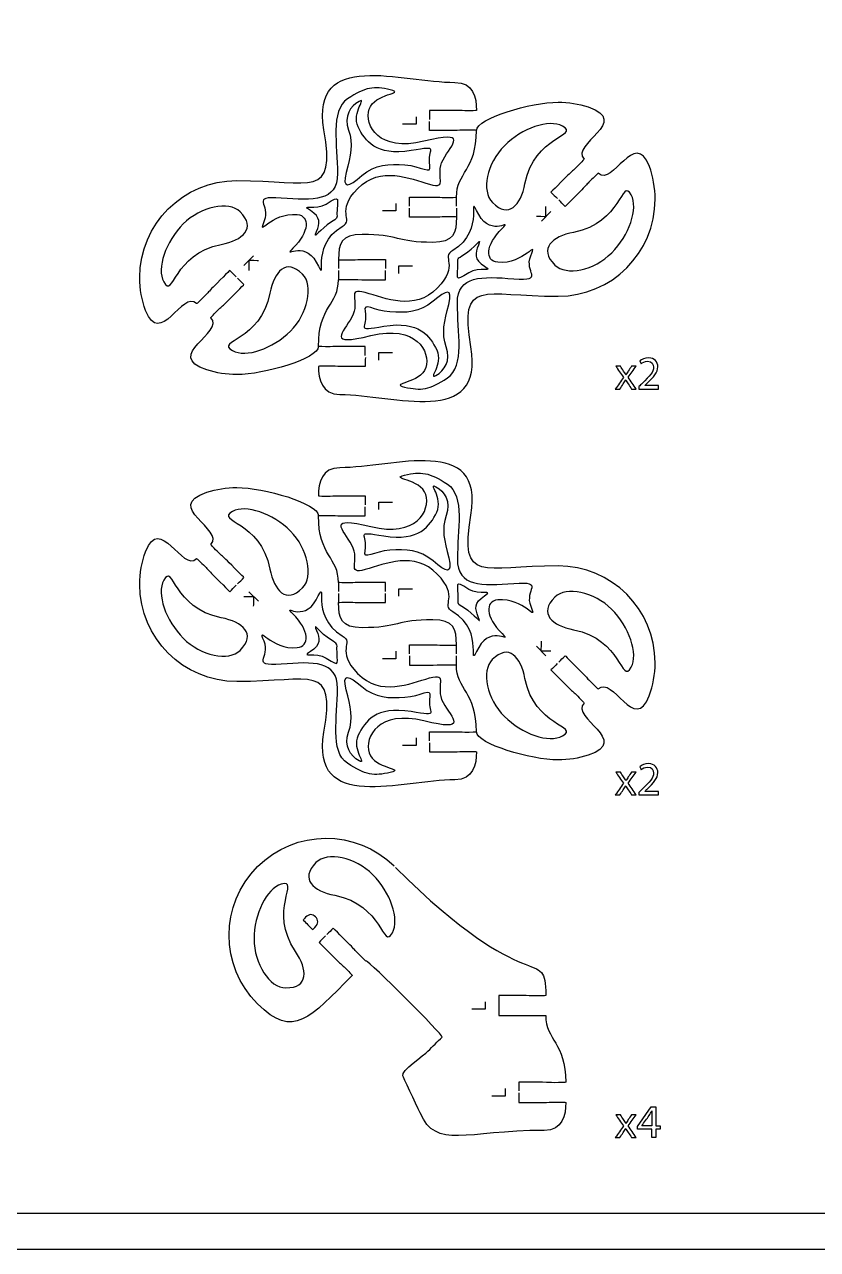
# Model space of a CAD drawing. Extents: x 0 to 620, y 0 to 360.
# Drawn here: x 383 to 501.5, y 0 to 183.1 of the extents above; entities that cross this region are included whole.
import ezdxf

# ---------------------------------------------------------------- set-up
doc = ezdxf.new("R2010")
doc.units = 0
doc.header["$MEASUREMENT"] = 0
doc.layers.add('DEFAULT', color=7, linetype='CONTINUOUS')

msp = doc.modelspace()

# ---------------------------------------------------------------- linework, layer by layer
at = {"layer": 'DEFAULT', "color": 36}
for points in [[(620, 0), (0, 0), (0, 360), (620, 360)], [(615.33, 5.38), (213.62, 5.38), (213.62, 355), (615.33, 355)], [(476.75, 16.73), (476.75, 17.98), (474.62, 17.98), (474.62, 18.39), (476.66, 21.31), (477.33, 21.31), (477.33, 18.46), (477.98, 18.46), (477.98, 17.98), (477.33, 17.98), (477.33, 16.73)]]:
    msp.add_lwpolyline(points, close=True, dxfattribs=at)
at = {"layer": 'DEFAULT', "color": 250}
for points in [[(441.52, 169.28), (441.52, 168.16), (439.5, 168.16)], [(438.52, 156.32), (438.52, 155.19), (436.5, 155.19)], [(461.68, 155.12), (460.26, 153.69)], [(415.81, 147.05), (417.24, 148.48)], [(438.97, 145.86), (438.97, 146.99), (440.99, 146.99)], [(435.98, 132.9), (435.98, 134.02), (438, 134.02)], [(435.97, 110.58), (435.97, 111.7), (437.99, 111.7)], [(416.56, 98.29), (417.99, 96.87)], [(438.97, 97.61), (438.97, 98.74), (440.99, 98.74)], [(460.93, 88.72), (459.5, 90.15)], [(438.52, 89.41), (438.52, 88.28), (436.5, 88.28)], [(441.52, 76.44), (441.52, 75.32), (439.5, 75.32)], [(451.86, 37.01), (451.86, 35.89), (449.84, 35.89)], [(454.86, 24.05), (454.86, 22.92), (452.84, 22.92)]]:
    msp.add_lwpolyline(points, dxfattribs=at)
at = {"layer": 'DEFAULT', "color": 1}
for points in [[(429.94, 147.93), (429.94, 146.57)], [(429.94, 146.27), (429.94, 144.92)], [(429.94, 99.68), (429.94, 98.32)], [(429.94, 98.02), (429.94, 96.67)]]:
    msp.add_lwpolyline(points, dxfattribs=at)
for points, knots in [([(414.64, 145.35), (414.32, 145.67), (414.01, 145.99), (413.69, 146.3), (413.69, 146.3), (411.83, 144.44), (411.21, 143.82), (410.53, 143.14), (410.43, 142.97), (410.01, 142.55), (409.33, 141.87), (408.77, 141.31), (408.74, 141.35), (406.61, 143.47), (403.27, 134.59), (401.11, 140.33), (400.55, 141.86), (400.25, 143.51), (400.25, 145.24), (400.25, 153.25), (406.74, 159.74), (414.75, 159.74), (426.07, 159.74), (429.52, 156.86), (427.76, 167.31), (425.72, 179.45), (439.4, 174.4), (447.34, 174.4), (450.08, 174.41), (450.55, 172.12), (450.55, 170.22), (450.55, 170.17), (449.77, 170.17), (448.8, 170.17), (448.22, 170.17), (448.02, 170.22), (447.06, 170.22), (446.17, 170.22), (443.55, 170.22), (443.55, 170.22), (443.55, 169.77), (443.55, 169.32), (443.55, 168.87)], [0, 0, 0, 0, 3.824036, 3.824036, 3.824036, 4.824036, 4.824036, 4.824036, 5.824036, 5.824036, 5.824036, 6.824036, 6.824036, 6.824036, 7.824036, 7.824036, 7.824036, 8.824036, 8.824036, 8.824036, 9.824036, 9.824036, 9.824036, 10.824036, 10.824036, 10.824036, 11.824036, 11.824036, 11.824036, 12.824036, 12.824036, 12.824036, 13.824036, 13.824036, 13.824036, 14.824036, 14.824036, 14.824036, 15.824036, 15.824036, 15.824036, 19.648036, 19.648036, 19.648036, 19.648036]), ([(447.56, 155.9), (447.56, 156.35), (447.56, 156.8), (447.56, 157.26), (447.56, 160.94), (450.55, 161.26), (450.56, 167.22), (450.56, 169.08), (458.75, 171.44), (462.74, 171.44), (464.31, 171.44), (465.82, 171.19), (467.23, 170.73), (473.81, 168.58), (464.46, 165.12), (466.64, 162.95), (466.67, 162.91), (466.12, 162.36), (465.43, 161.67), (465.02, 161.26), (464.84, 161.16), (464.16, 160.47), (463.54, 159.86), (461.68, 158), (461.68, 158), (462, 157.68), (462.32, 157.36), (462.64, 157.04)], [0, 0, 0, 0, 3.832003, 3.832003, 3.832003, 4.832003, 4.832003, 4.832003, 5.832003, 5.832003, 5.832003, 6.832003, 6.832003, 6.832003, 7.832003, 7.832003, 7.832003, 8.832003, 8.832003, 8.832003, 9.832003, 9.832003, 9.832003, 10.832003, 10.832003, 10.832003, 14.66594, 14.66594, 14.66594, 14.66594]), ([(450.56, 167.22), (450.55, 167.27), (449.77, 167.27), (448.8, 167.27), (448.21, 167.27), (448.02, 167.22), (447.06, 167.22), (446.18, 167.22), (443.55, 167.22), (443.55, 167.22), (443.55, 167.67), (443.55, 168.12), (443.55, 168.57)], [0, 0, 0, 0, 1, 1, 1, 2, 2, 2, 3, 3, 3, 6.837002, 6.837002, 6.837002, 6.837002]), ([(457.8, 159.26), (457.18, 156.06), (455.39, 153.98), (452.93, 156.45), (451.23, 158.14), (452.13, 162.34), (454.73, 164.94), (457.34, 167.55), (461.41, 168.98), (463.4, 167.86), (466.06, 166.38), (459.19, 166.5), (457.8, 159.26)], [1, 1, 1, 1, 2, 2, 2, 3, 3, 3, 4, 4, 4, 5, 5, 5, 5]), ([(433.95, 133.31), (433.94, 132.86), (433.94, 132.41), (433.94, 131.96), (433.94, 131.96), (431.32, 131.96), (430.44, 131.96), (429.47, 131.96), (429.28, 132.01), (428.69, 132.01), (427.73, 132.01), (426.94, 132.01), (426.94, 131.96), (426.94, 130.06), (427.42, 127.77), (430.16, 127.77), (438.1, 127.77), (451.77, 122.73), (449.73, 134.87), (447.97, 145.31), (451.43, 142.44), (462.75, 142.44), (470.76, 142.44), (477.25, 148.93), (477.25, 156.94), (477.25, 158.67), (476.94, 160.32), (476.39, 161.85), (474.23, 167.58), (470.88, 158.71), (468.76, 160.83), (468.72, 160.86), (468.17, 160.31), (467.49, 159.62), (467.07, 159.21), (466.97, 159.04), (466.28, 158.35), (465.66, 157.73), (463.81, 155.87), (463.81, 155.87), (463.49, 156.19), (463.17, 156.51), (462.85, 156.83)], [0, 0, 0, 0, 3.829011, 3.829011, 3.829011, 4.829011, 4.829011, 4.829011, 5.829011, 5.829011, 5.829011, 6.829011, 6.829011, 6.829011, 7.829011, 7.829011, 7.829011, 8.829011, 8.829011, 8.829011, 9.829011, 9.829011, 9.829011, 10.829011, 10.829011, 10.829011, 11.829011, 11.829011, 11.829011, 12.829011, 12.829011, 12.829011, 13.829011, 13.829011, 13.829011, 14.829011, 14.829011, 14.829011, 15.829011, 15.829011, 15.829011, 19.653754, 19.653754, 19.653754, 19.653754]), ([(470.76, 148.93), (468.15, 146.32), (463.95, 145.43), (462.25, 147.11), (459.79, 149.58), (461.87, 151.37), (465.07, 151.99), (472.31, 153.38), (472.18, 160.26), (473.67, 157.59), (474.79, 155.6), (473.36, 151.53), (470.76, 148.93)], [1, 1, 1, 1, 2, 2, 2, 3, 3, 3, 4, 4, 4, 5, 5, 5, 5]), ([(412.42, 150.19), (405.19, 148.8), (405.31, 141.92), (403.83, 144.59), (402.71, 146.58), (404.13, 150.65), (406.74, 153.25), (409.35, 155.86), (413.55, 156.75), (415.24, 155.06), (417.7, 152.6), (415.62, 150.81), (412.42, 150.19)], [1, 1, 1, 1, 2, 2, 2, 3, 3, 3, 4, 4, 4, 5, 5, 5, 5]), ([(447.56, 155.6), (447.56, 155.16), (447.56, 154.71), (447.56, 154.26), (447.56, 151.87), (447.16, 150.49), (444.02, 150.49), (438.75, 150.49), (438.75, 151.69), (433.47, 151.69), (430.33, 151.69), (429.94, 150.31), (429.94, 147.93), (429.94, 147.87), (430.72, 147.87), (431.69, 147.87), (432.28, 147.87), (432.47, 147.93), (433.44, 147.93), (434.32, 147.93), (436.94, 147.93), (436.94, 147.93), (436.94, 147.47), (436.94, 147.02), (436.94, 146.57)], [0, 0, 0, 0, 3.825823, 3.825823, 3.825823, 4.825823, 4.825823, 4.825823, 5.825823, 5.825823, 5.825823, 6.825823, 6.825823, 6.825823, 7.825823, 7.825823, 7.825823, 8.825823, 8.825823, 8.825823, 9.825823, 9.825823, 9.825823, 13.662824, 13.662824, 13.662824, 13.662824]), ([(440.55, 155.9), (440.55, 156.36), (440.55, 156.81), (440.55, 157.26), (440.55, 157.26), (443.18, 157.25), (444.06, 157.26), (445.02, 157.26), (445.22, 157.21), (445.81, 157.21), (446.77, 157.21), (447.56, 157.21), (447.56, 157.26)], [0, 0, 0, 0, 3.829011, 3.829011, 3.829011, 4.829011, 4.829011, 4.829011, 5.829011, 5.829011, 5.829011, 6.829011, 6.829011, 6.829011, 6.829011]), ([(447.56, 154.26), (447.56, 154.31), (446.77, 154.31), (445.81, 154.3), (445.22, 154.31), (445.02, 154.26), (444.06, 154.25), (443.18, 154.26), (440.55, 154.25), (440.55, 154.25), (440.55, 154.7), (440.55, 155.15), (440.55, 155.6)], [0, 0, 0, 0, 1, 1, 1, 2, 2, 2, 3, 3, 3, 6.824001, 6.824001, 6.824001, 6.824001]), ([(422.76, 137.24), (420.15, 134.63), (416.09, 133.2), (414.09, 134.32), (411.43, 135.8), (418.31, 135.68), (419.7, 142.92), (420.31, 146.12), (422.1, 148.2), (424.57, 145.73), (426.26, 144.04), (425.37, 139.84), (422.76, 137.24)], [1, 1, 1, 1, 2, 2, 2, 3, 3, 3, 4, 4, 4, 5, 5, 5, 5]), ([(426.94, 134.96), (426.94, 133.09), (418.75, 130.74), (414.75, 130.74), (413.19, 130.74), (411.68, 130.98), (410.26, 131.45), (403.69, 133.6), (413.04, 137.05), (410.86, 139.23), (410.83, 139.28), (411.38, 139.82), (412.06, 140.5), (412.48, 140.92), (412.65, 141.02), (413.33, 141.7), (413.95, 142.32), (415.81, 144.18), (415.81, 144.18), (415.49, 144.5), (415.17, 144.82), (414.86, 145.14)], [0, 0, 0, 0, 1, 1, 1, 2, 2, 2, 3, 3, 3, 4, 4, 4, 5, 5, 5, 6, 6, 6, 9.82333, 9.82333, 9.82333, 9.82333]), ([(433.94, 133.61), (433.94, 134.06), (433.94, 134.51), (433.94, 134.96), (433.94, 134.96), (431.32, 134.96), (430.44, 134.96), (429.47, 134.96), (429.28, 134.91), (428.69, 134.91), (427.72, 134.91), (426.94, 134.91), (426.94, 134.96), (426.94, 140.92), (429.94, 141.24), (429.94, 144.92), (429.94, 144.97), (430.72, 144.97), (431.69, 144.97), (432.28, 144.97), (432.47, 144.92), (433.44, 144.92), (434.32, 144.92), (436.94, 144.92), (436.94, 144.92), (436.94, 145.37), (436.94, 145.82), (436.94, 146.27)], [0, 0, 0, 0, 3.823, 3.823, 3.823, 4.823, 4.823, 4.823, 5.823, 5.823, 5.823, 6.823, 6.823, 6.823, 7.823, 7.823, 7.823, 8.823, 8.823, 8.823, 9.823, 9.823, 9.823, 10.823, 10.823, 10.823, 14.655003, 14.655003, 14.655003, 14.655003]), ([(462.85, 87.77), (463.17, 88.09), (463.48, 88.4), (463.8, 88.72), (463.8, 88.72), (465.66, 86.86), (466.28, 86.24), (466.96, 85.56), (467.07, 85.39), (467.48, 84.97), (468.17, 84.29), (468.72, 83.73), (468.76, 83.77), (470.88, 85.89), (474.22, 77.01), (476.38, 82.74), (476.94, 84.28), (477.25, 85.93), (477.25, 87.66), (477.25, 95.67), (470.75, 102.16), (462.74, 102.16), (451.43, 102.16), (447.97, 99.28), (449.73, 109.72), (451.77, 121.87), (438.1, 116.82), (430.15, 116.82), (427.42, 116.82), (426.94, 114.54), (426.94, 112.64), (426.94, 112.59), (427.72, 112.59), (428.69, 112.59), (429.28, 112.59), (429.47, 112.64), (430.44, 112.64), (431.32, 112.64), (433.94, 112.64), (433.94, 112.64), (433.94, 112.19), (433.94, 111.74), (433.94, 111.29)], [0, 0, 0, 0, 3.824036, 3.824036, 3.824036, 4.824036, 4.824036, 4.824036, 5.824036, 5.824036, 5.824036, 6.824036, 6.824036, 6.824036, 7.824036, 7.824036, 7.824036, 8.824036, 8.824036, 8.824036, 9.824036, 9.824036, 9.824036, 10.824036, 10.824036, 10.824036, 11.824036, 11.824036, 11.824036, 12.824036, 12.824036, 12.824036, 13.824036, 13.824036, 13.824036, 14.824036, 14.824036, 14.824036, 15.824036, 15.824036, 15.824036, 19.656039, 19.656039, 19.656039, 19.656039]), ([(414.86, 99.46), (415.17, 99.78), (415.49, 100.1), (415.81, 100.42), (415.81, 100.42), (413.95, 102.27), (413.33, 102.89), (412.65, 103.58), (412.47, 103.67), (412.06, 104.09), (411.38, 104.77), (410.83, 105.32), (410.86, 105.37), (413.03, 107.54), (403.69, 111), (410.26, 113.15), (411.67, 113.61), (413.19, 113.86), (414.75, 113.86), (418.74, 113.86), (426.94, 111.5), (426.94, 109.64)], [0, 0, 0, 0, 3.824036, 3.824036, 3.824036, 4.824036, 4.824036, 4.824036, 5.824036, 5.824036, 5.824036, 6.824036, 6.824036, 6.824036, 7.824036, 7.824036, 7.824036, 8.824036, 8.824036, 8.824036, 9.824036, 9.824036, 9.824036, 9.824036]), ([(443.55, 75.73), (443.55, 75.28), (443.55, 74.83), (443.55, 74.38), (443.55, 74.38), (446.17, 74.38), (447.05, 74.38), (448.02, 74.38), (448.21, 74.42), (448.8, 74.43), (449.77, 74.43), (450.55, 74.42), (450.55, 74.38), (450.55, 72.47), (450.08, 70.19), (447.34, 70.19), (439.39, 70.19), (425.72, 65.14), (427.76, 77.29), (429.52, 87.73), (426.06, 84.86), (414.75, 84.86), (406.74, 84.86), (400.24, 91.35), (400.24, 99.36), (400.24, 101.09), (400.55, 102.74), (401.11, 104.27), (403.27, 110.01), (406.61, 101.13), (408.73, 103.24), (408.77, 103.28), (409.32, 102.73), (410.01, 102.04), (410.42, 101.63), (410.53, 101.45), (411.21, 100.77), (411.83, 100.15), (413.69, 98.29), (413.69, 98.29), (414.01, 98.61), (414.32, 98.93), (414.64, 99.25)], [0, 0, 0, 0, 3.838002, 3.838002, 3.838002, 4.838002, 4.838002, 4.838002, 5.838002, 5.838002, 5.838002, 6.838002, 6.838002, 6.838002, 7.838002, 7.838002, 7.838002, 8.838002, 8.838002, 8.838002, 9.838002, 9.838002, 9.838002, 10.838002, 10.838002, 10.838002, 11.838002, 11.838002, 11.838002, 12.838002, 12.838002, 12.838002, 13.838002, 13.838002, 13.838002, 14.838002, 14.838002, 14.838002, 15.838002, 15.838002, 15.838002, 19.661332, 19.661332, 19.661332, 19.661332]), ([(424.57, 98.86), (422.1, 96.4), (420.31, 98.48), (419.7, 101.68), (418.3, 108.91), (411.43, 108.79), (414.09, 110.28), (416.09, 111.39), (420.15, 109.97), (422.76, 107.36), (425.37, 104.75), (426.26, 100.56), (424.57, 98.86)], [1, 1, 1, 1, 2, 2, 2, 3, 3, 3, 4, 4, 4, 5, 5, 5, 5]), ([(436.94, 98.33), (436.94, 98.77), (436.94, 99.22), (436.94, 99.67), (436.94, 99.67), (434.32, 99.68), (433.44, 99.68), (432.47, 99.67), (432.27, 99.63), (431.69, 99.63), (430.72, 99.62), (429.94, 99.63), (429.94, 99.68), (429.94, 103.36), (426.94, 103.68), (426.94, 109.64), (426.94, 109.69), (427.72, 109.69), (428.69, 109.69), (429.28, 109.69), (429.47, 109.64), (430.44, 109.64), (431.32, 109.64), (433.94, 109.64), (433.94, 109.64), (433.94, 110.09), (433.94, 110.54), (433.94, 110.99)], [0, 0, 0, 0, 3.823, 3.823, 3.823, 4.823, 4.823, 4.823, 5.823, 5.823, 5.823, 6.823, 6.823, 6.823, 7.823, 7.823, 7.823, 8.823, 8.823, 8.823, 9.823, 9.823, 9.823, 10.823, 10.823, 10.823, 14.660002, 14.660002, 14.660002, 14.660002]), ([(415.24, 89.53), (413.55, 87.84), (409.35, 88.74), (406.74, 91.34), (404.13, 93.95), (402.71, 98.01), (403.82, 100.01), (405.31, 102.67), (405.19, 95.8), (412.42, 94.4), (415.62, 93.79), (417.7, 92), (415.24, 89.53)], [1, 1, 1, 1, 2, 2, 2, 3, 3, 3, 4, 4, 4, 5, 5, 5, 5]), ([(473.67, 87), (472.18, 84.34), (472.31, 91.22), (465.07, 92.61), (461.87, 93.22), (459.79, 95.02), (462.25, 97.48), (463.95, 99.17), (468.15, 98.28), (470.75, 95.67), (473.36, 93.06), (474.79, 89), (473.67, 87)], [1, 1, 1, 1, 2, 2, 2, 3, 3, 3, 4, 4, 4, 5, 5, 5, 5]), ([(447.56, 88.99), (447.56, 89.44), (447.55, 89.89), (447.56, 90.34), (447.56, 92.73), (447.16, 94.11), (444.02, 94.11), (438.75, 94.11), (438.75, 92.91), (433.47, 92.91), (430.33, 92.91), (429.94, 94.29), (429.94, 96.67), (429.94, 96.73), (430.72, 96.72), (431.69, 96.73), (432.27, 96.73), (432.47, 96.67), (433.44, 96.67), (434.32, 96.67), (436.94, 96.67), (436.94, 96.67), (436.94, 97.12), (436.94, 97.57), (436.94, 98.02)], [0, 0, 0, 0, 3.825006, 3.825006, 3.825006, 4.825006, 4.825006, 4.825006, 5.825006, 5.825006, 5.825006, 6.825006, 6.825006, 6.825006, 7.825006, 7.825006, 7.825006, 8.825006, 8.825006, 8.825006, 9.825006, 9.825006, 9.825006, 13.654019, 13.654019, 13.654019, 13.654019]), ([(440.55, 88.99), (440.55, 89.44), (440.55, 89.89), (440.55, 90.34), (440.55, 90.34), (443.18, 90.34), (444.06, 90.34), (445.02, 90.34), (445.22, 90.29), (445.8, 90.29), (446.77, 90.29), (447.55, 90.29), (447.56, 90.34)], [0, 0, 0, 0, 3.824, 3.824, 3.824, 4.824, 4.824, 4.824, 5.824, 5.824, 5.824, 6.824, 6.824, 6.824, 6.824]), ([(463.4, 76.74), (461.4, 75.62), (457.34, 77.05), (454.73, 79.65), (452.13, 82.26), (451.23, 86.46), (452.92, 88.15), (455.39, 90.62), (457.18, 88.54), (457.8, 85.34), (459.19, 78.1), (466.06, 78.22), (463.4, 76.74)], [1, 1, 1, 1, 2, 2, 2, 3, 3, 3, 4, 4, 4, 5, 5, 5, 5]), ([(440.55, 88.69), (440.55, 88.24), (440.55, 87.79), (440.55, 87.34), (440.55, 87.34), (443.18, 87.34), (444.06, 87.34), (445.02, 87.34), (445.22, 87.39), (445.8, 87.39), (446.77, 87.39), (447.55, 87.39), (447.55, 87.34)], [0, 0, 0, 0, 3.823, 3.823, 3.823, 4.823, 4.823, 4.823, 5.823, 5.823, 5.823, 6.823, 6.823, 6.823, 6.823]), ([(462.63, 87.56), (462.32, 87.24), (462, 86.92), (461.68, 86.6), (461.68, 86.6), (463.54, 84.74), (464.16, 84.12), (464.84, 83.44), (465.02, 83.34), (465.43, 82.92), (466.12, 82.24), (466.66, 81.69), (466.63, 81.64), (464.46, 79.47), (473.8, 76.01), (467.23, 73.86), (465.82, 73.4), (464.31, 73.15), (462.74, 73.16), (458.75, 73.16), (450.55, 75.52), (450.55, 77.38), (450.55, 83.34), (447.55, 83.66), (447.55, 87.34), (447.55, 87.79), (447.55, 88.24), (447.55, 88.69)], [0, 0, 0, 0, 3.82333, 3.82333, 3.82333, 4.82333, 4.82333, 4.82333, 5.82333, 5.82333, 5.82333, 6.82333, 6.82333, 6.82333, 7.82333, 7.82333, 7.82333, 8.82333, 8.82333, 8.82333, 9.82333, 9.82333, 9.82333, 10.82333, 10.82333, 10.82333, 14.655333, 14.655333, 14.655333, 14.655333]), ([(443.55, 76.03), (443.55, 76.48), (443.55, 76.93), (443.55, 77.38), (443.55, 77.38), (446.17, 77.38), (447.05, 77.38), (448.02, 77.38), (448.21, 77.32), (448.8, 77.33), (449.77, 77.33), (450.55, 77.32), (450.55, 77.38)], [0, 0, 0, 0, 3.832003, 3.832003, 3.832003, 4.832003, 4.832003, 4.832003, 5.832003, 5.832003, 5.832003, 6.832003, 6.832003, 6.832003, 6.832003]), ([(427.98, 46.85), (427.67, 46.53), (427.35, 46.21), (427.03, 45.9), (427.03, 45.9), (428.89, 44.04), (429.51, 43.42), (430.19, 42.74), (430.36, 42.63), (430.78, 42.22), (431.47, 41.54), (432.02, 40.98), (431.98, 40.94), (425.67, 34.63), (423.21, 31.34), (417.84, 36.71), (412.18, 42.37), (412.18, 51.55), (417.84, 57.21), (423.47, 62.84), (432.57, 62.87), (438.24, 57.31)], [0, 0, 0, 0, 3.82969, 3.82969, 3.82969, 4.82969, 4.82969, 4.82969, 5.82969, 5.82969, 5.82969, 6.82969, 6.82969, 6.82969, 7.82969, 7.82969, 7.82969, 8.82969, 8.82969, 8.82969, 9.82969, 9.82969, 9.82969, 9.82969]), ([(437.99, 47.33), (436.5, 44.67), (436.62, 51.54), (429.38, 52.93), (426.19, 53.55), (424.1, 55.34), (426.57, 57.81), (428.26, 59.5), (432.46, 58.61), (435.07, 56), (437.68, 53.39), (439.1, 49.33), (437.99, 47.33)], [1, 1, 1, 1, 2, 2, 2, 3, 3, 3, 4, 4, 4, 5, 5, 5, 5]), ([(438.45, 57.1), (458.79, 36.8), (460.9, 45.77), (460.9, 37.95), (460.82, 37.9), (460.07, 37.9), (459.15, 37.89), (458.56, 37.89), (458.37, 37.95), (457.4, 37.95), (456.23, 37.95), (455.06, 37.95), (453.9, 37.95), (453.9, 36.95), (453.9, 35.95), (453.9, 34.95), (455.06, 34.95), (456.23, 34.95), (457.4, 34.95), (458.37, 34.95), (458.56, 34.99), (459.15, 34.99), (460.07, 34.99), (460.82, 34.99), (460.9, 34.95), (460.9, 31.26), (463.9, 30.94), (463.9, 24.98), (463.9, 24.93), (463.11, 24.93), (462.15, 24.93), (461.56, 24.93), (461.36, 24.98), (460.4, 24.98), (459.23, 24.98), (458.06, 24.98), (456.89, 24.98), (456.89, 24.55), (456.89, 24.13), (456.89, 23.7)], [0, 0, 0, 0, 1, 1, 1, 2, 2, 2, 3, 3, 3, 12.927, 12.927, 12.927, 21.44, 21.44, 21.44, 31.367, 31.367, 31.367, 32.367, 32.367, 32.367, 33.367, 33.367, 33.367, 34.367, 34.367, 34.367, 35.367, 35.367, 35.367, 36.367, 36.367, 36.367, 46.295, 46.295, 46.295, 49.93, 49.93, 49.93, 49.93]), ([(422.05, 39.1), (419.65, 39.1), (417.32, 42.71), (417.32, 46.4), (417.32, 50.08), (419.19, 53.96), (421.38, 54.58), (424.32, 55.42), (419.37, 50.64), (423.5, 44.54), (425.33, 41.85), (425.54, 39.1), (422.05, 39.1)], [1, 1, 1, 1, 2, 2, 2, 3, 3, 3, 4, 4, 4, 5, 5, 5, 5]), ([(456.89, 23.4), (456.89, 22.93), (456.89, 22.45), (456.89, 21.98), (456.89, 21.98), (459.52, 21.98), (460.4, 21.98), (461.36, 21.98), (461.56, 22.03), (462.15, 22.03), (463.11, 22.03), (463.9, 22.03), (463.9, 21.98), (463.9, 20.08), (463.42, 17.79), (460.68, 17.79), (448.74, 17.79), (444.67, 14.87), (442.12, 20.4), (441.48, 21.78), (439.56, 25.93), (439.56, 25.93), (439.21, 26.69), (442.73, 29.06), (443.3, 29.63), (444.01, 30.34), (444.71, 31.05), (445.42, 31.75), (445.65, 31.98), (434.43, 43.21), (434.1, 43.07), (434.07, 43.03), (433.52, 43.59), (432.83, 44.27), (432.41, 44.69), (432.31, 44.86), (431.63, 45.54), (431.01, 46.16), (429.15, 48.02), (429.15, 48.02), (428.83, 47.7), (428.52, 47.38), (428.2, 47.06)], [0, 0, 0, 0, 4.031, 4.031, 4.031, 5.031, 5.031, 5.031, 6.031, 6.031, 6.031, 7.031, 7.031, 7.031, 8.031, 8.031, 8.031, 9.031, 9.031, 9.031, 10.031, 10.031, 10.031, 11.031, 11.031, 11.031, 19.531131, 19.531131, 19.531131, 20.531131, 20.531131, 20.531131, 21.531131, 21.531131, 21.531131, 22.531131, 22.531131, 22.531131, 23.531131, 23.531131, 23.531131, 27.361528, 27.361528, 27.361528, 27.361528])]:
    msp.add_open_spline(points, degree=3, knots=knots, dxfattribs=at)
at = {"layer": 'DEFAULT', "color": 5}
for points in [[(418.84, 153.71), (419.87, 156.15), (416.57, 157.45), (421.36, 157.12), (426.14, 156.78), (429.79, 156.54), (429.79, 160.77), (429.79, 165), (428.63, 170.18), (431.29, 171.95), (433.94, 173.72), (435.27, 173.88), (437.68, 173.3), (440.08, 172.72), (435.27, 172.8), (434.52, 170.4), (433.78, 167.99), (435.95, 163.94), (442.71, 165.61), (449.46, 167.27), (446.89, 165.25), (445.56, 162.84), (444.23, 160.44), (446.52, 158.36), (443.55, 159.19), (440.58, 160.02), (436.24, 162.01), (432.81, 158.53), (429.38, 155.04), (432.36, 153.94), (430.5, 152.88), (425.4, 149.95), (428.67, 143.69), (426.6, 147.53), (424.7, 151.04), (421.42, 147.91), (423.12, 149.61), (425.61, 152.1), (425.69, 154.46), (423.76, 154.66), (419.83, 155.06), (417.68, 150.97), (418.84, 153.71)], [(458.66, 148.47), (457.62, 146.03), (460.92, 144.72), (456.14, 145.06), (451.36, 145.4), (447.7, 145.64), (447.7, 141.41), (447.7, 137.18), (448.87, 132), (446.21, 130.23), (443.55, 128.46), (442.23, 128.3), (439.82, 128.88), (437.41, 129.46), (442.23, 129.37), (442.97, 131.78), (443.72, 134.19), (441.54, 138.23), (434.79, 136.57), (428.03, 134.91), (430.61, 136.93), (431.93, 139.33), (433.26, 141.74), (430.97, 143.82), (433.94, 142.99), (436.91, 142.16), (441.26, 140.17), (444.69, 143.65), (448.12, 147.14), (445.13, 148.23), (447, 149.3), (452.1, 152.22), (448.83, 158.49), (450.9, 154.65), (452.8, 151.13), (456.08, 154.27), (454.38, 152.57), (451.89, 150.08), (451.8, 147.72), (453.73, 147.52), (457.67, 147.12), (459.82, 151.21), (458.66, 148.47)], [(458.66, 96.12), (457.62, 98.57), (460.92, 99.87), (456.14, 99.54), (451.35, 99.2), (447.7, 98.96), (447.7, 103.19), (447.7, 107.42), (448.87, 112.6), (446.21, 114.37), (443.55, 116.14), (442.22, 116.3), (439.82, 115.72), (437.41, 115.14), (442.22, 115.22), (442.97, 112.82), (443.72, 110.41), (441.54, 106.36), (434.78, 108.03), (428.03, 109.69), (430.6, 107.67), (431.93, 105.26), (433.26, 102.85), (430.97, 100.78), (433.94, 101.61), (436.91, 102.44), (441.26, 104.43), (444.69, 100.94), (448.12, 97.46), (445.13, 96.36), (447, 95.29), (452.09, 92.37), (448.82, 86.1), (450.9, 89.95), (452.8, 93.46), (456.08, 90.32), (454.38, 92.03), (451.88, 94.52), (451.8, 96.88), (453.73, 97.07), (457.66, 97.47), (459.82, 93.39), (458.66, 96.12)], [(418.83, 90.89), (419.87, 88.44), (416.57, 87.14), (421.36, 87.48), (426.14, 87.81), (429.79, 88.06), (429.79, 83.83), (429.79, 79.6), (428.63, 74.41), (431.28, 72.65), (433.94, 70.88), (435.27, 70.71), (437.68, 71.3), (440.08, 71.88), (435.27, 71.79), (434.52, 74.2), (433.77, 76.61), (435.95, 80.65), (442.71, 78.99), (449.46, 77.33), (446.89, 79.35), (445.56, 81.75), (444.23, 84.16), (446.52, 86.24), (443.55, 85.41), (440.58, 84.58), (436.23, 82.58), (432.8, 86.07), (429.38, 89.56), (432.36, 90.65), (430.5, 91.72), (425.4, 94.64), (428.67, 100.91), (426.59, 97.07), (424.7, 93.55), (421.42, 96.69), (423.12, 94.99), (425.61, 92.5), (425.69, 90.14), (423.76, 89.94), (419.83, 89.54), (417.67, 93.63), (418.83, 90.89)]]:
    msp.add_open_spline(points, degree=3, knots=[1, 1, 1, 1, 2, 2, 2, 3, 3, 3, 4, 4, 4, 5, 5, 5, 6, 6, 6, 7, 7, 7, 8, 8, 8, 9, 9, 9, 10, 10, 10, 11, 11, 11, 12, 12, 12, 13, 13, 13, 14, 14, 14, 15, 15, 15, 15], dxfattribs=at)
at = {"layer": 'DEFAULT', "color": 3}
for points, knots in [([(443.59, 161.97), (443.87, 160.52), (442.24, 161.93), (439.87, 162.08), (437.49, 162.22), (435.46, 162.22), (433.42, 160.48), (431.39, 158.73), (430.46, 158.42), (431.1, 160.95), (431.74, 163.49), (432.2, 165.21), (431.45, 167.28), (430.7, 169.36), (431.72, 170.85), (433.01, 171.56), (434.29, 172.26), (431.85, 169.92), (432.88, 167.76), (433.88, 165.69), (435.52, 163.34), (440.77, 164.21), (445.39, 164.98), (443.09, 164.52), (443.59, 161.97)], [0, 0, 0, 0, 1, 1, 1, 2, 2, 2, 3, 3, 3, 4, 4, 4, 5, 5, 5, 6, 6, 6, 7, 7, 7, 8, 8, 8, 8]), ([(429.71, 154.69), (429.65, 156.94), (430.46, 157.77), (428.09, 156.22), (426.55, 155.22), (424.14, 156.29), (425.74, 155.26), (427.34, 154.22), (427.16, 153.34), (426.66, 152.1), (426.16, 150.86), (426.72, 151.95), (428.25, 153.1), (429.77, 154.25), (429.73, 153.85), (429.71, 154.69)], [0, 0, 0, 0, 1, 1, 1, 2, 2, 2, 3, 3, 3, 4, 4, 4, 5, 5, 5, 5]), ([(447.79, 147.49), (447.85, 145.24), (447.04, 144.41), (449.41, 145.96), (450.94, 146.96), (453.35, 145.89), (451.75, 146.92), (450.15, 147.96), (450.34, 148.84), (450.84, 150.08), (451.34, 151.32), (450.78, 150.23), (449.25, 149.08), (447.72, 147.93), (447.76, 148.33), (447.79, 147.49)], [0, 0, 0, 0, 1, 1, 1, 2, 2, 2, 3, 3, 3, 4, 4, 4, 5, 5, 5, 5]), ([(433.9, 140.21), (433.62, 141.66), (435.26, 140.25), (437.63, 140.1), (440.01, 139.96), (442.04, 139.96), (444.07, 141.7), (446.11, 143.44), (447.04, 143.75), (446.4, 141.22), (445.75, 138.69), (445.3, 136.97), (446.04, 134.89), (446.79, 132.82), (445.77, 131.33), (444.49, 130.62), (443.2, 129.91), (445.65, 132.26), (444.61, 134.42), (443.62, 136.49), (441.98, 138.84), (436.73, 137.97), (432.11, 137.2), (434.4, 137.65), (433.9, 140.21)], [0, 0, 0, 0, 1, 1, 1, 2, 2, 2, 3, 3, 3, 4, 4, 4, 5, 5, 5, 6, 6, 6, 7, 7, 7, 8, 8, 8, 8]), ([(433.9, 104.39), (433.62, 102.94), (435.25, 104.35), (437.63, 104.49), (440, 104.64), (442.04, 104.64), (444.07, 102.9), (446.1, 101.15), (447.04, 100.84), (446.4, 103.37), (445.75, 105.9), (445.3, 107.63), (446.04, 109.7), (446.79, 111.78), (445.77, 113.27), (444.49, 113.98), (443.2, 114.68), (445.65, 112.34), (444.61, 110.18), (443.62, 108.11), (441.98, 105.76), (436.73, 106.63), (432.11, 107.4), (434.4, 106.94), (433.9, 104.39)], [0, 0, 0, 0, 1, 1, 1, 2, 2, 2, 3, 3, 3, 4, 4, 4, 5, 5, 5, 6, 6, 6, 7, 7, 7, 8, 8, 8, 8]), ([(447.79, 97.11), (447.85, 99.36), (447.04, 100.19), (449.4, 98.64), (450.94, 97.64), (453.35, 98.71), (451.75, 97.67), (450.15, 96.64), (450.33, 95.76), (450.83, 94.52), (451.33, 93.28), (450.77, 94.37), (449.25, 95.52), (447.72, 96.67), (447.76, 96.27), (447.79, 97.11)], [0, 0, 0, 0, 1, 1, 1, 2, 2, 2, 3, 3, 3, 4, 4, 4, 5, 5, 5, 5]), ([(429.71, 89.91), (429.64, 87.66), (430.45, 86.83), (428.09, 88.37), (426.55, 89.38), (424.14, 88.3), (425.74, 89.34), (427.34, 90.38), (427.16, 91.26), (426.66, 92.5), (426.16, 93.74), (426.72, 92.65), (428.24, 91.5), (429.77, 90.35), (429.73, 90.75), (429.71, 89.91)], [0, 0, 0, 0, 1, 1, 1, 2, 2, 2, 3, 3, 3, 4, 4, 4, 5, 5, 5, 5]), ([(443.59, 82.63), (443.87, 84.08), (442.24, 82.67), (439.86, 82.52), (437.49, 82.38), (435.45, 82.38), (433.42, 84.12), (431.39, 85.86), (430.45, 86.17), (431.1, 83.64), (431.74, 81.11), (432.2, 79.39), (431.45, 77.31), (430.7, 75.24), (431.72, 73.74), (433.01, 73.04), (434.29, 72.33), (431.84, 74.68), (432.88, 76.84), (433.88, 78.91), (435.52, 81.26), (440.77, 80.38), (445.39, 79.62), (443.09, 80.07), (443.59, 82.63)], [0, 0, 0, 0, 1, 1, 1, 2, 2, 2, 3, 3, 3, 4, 4, 4, 5, 5, 5, 6, 6, 6, 7, 7, 7, 8, 8, 8, 8])]:
    msp.add_open_spline(points, degree=3, knots=knots, dxfattribs=at)
at = {"layer": 'DEFAULT', "color": 250}
for points, knots in [([(459.51, 154.43), (459.51, 154.43), (460.85, 154.36), (460.94, 154.38), (460.94, 154.88), (460.94, 155.37), (460.93, 155.87)], [0, 0, 0, 0, 1, 1, 1, 5.219093, 5.219093, 5.219093, 5.219093]), ([(417.98, 147.74), (417.98, 147.74), (416.64, 147.81), (416.55, 147.79), (416.55, 147.3), (416.56, 146.8), (416.56, 146.3)], [0, 0, 0, 0, 1, 1, 1, 5.219086, 5.219086, 5.219086, 5.219086]), ([(417.25, 96.12), (417.25, 96.12), (417.32, 97.46), (417.3, 97.55), (416.8, 97.55), (416.31, 97.55), (415.81, 97.54)], [0, 0, 0, 0, 1, 1, 1, 5.21808, 5.21808, 5.21808, 5.21808]), ([(460.24, 90.89), (460.24, 90.89), (460.17, 89.55), (460.19, 89.46), (460.69, 89.46), (461.18, 89.47), (461.68, 89.47)], [0, 0, 0, 0, 1, 1, 1, 5.219086, 5.219086, 5.219086, 5.219086]), ([(424.66, 49.22), (424.75, 49.35), (424.87, 49.49), (425.02, 49.64), (425.28, 49.9), (425.53, 50.03), (425.77, 50.04), (426.02, 50.05), (426.26, 49.96), (426.49, 49.73), (426.72, 49.5), (426.84, 49.23), (426.84, 48.97), (426.84, 48.7), (426.69, 48.41), (426.41, 48.13), (426.28, 48), (426.17, 47.89), (426.06, 47.81), (425.59, 48.28), (425.13, 48.75), (424.66, 49.22)], [0, 0, 0, 0, 1, 1, 1, 2, 2, 2, 3, 3, 3, 4, 4, 4, 5, 5, 5, 6, 6, 6, 11.634936, 11.634936, 11.634936, 11.634936])]:
    msp.add_open_spline(points, degree=3, knots=knots, dxfattribs=at)
at = {"layer": 'DEFAULT', "color": 36}
for points, knots in [([(472.05, 131.99), (472.21, 131.75), (472.37, 131.5), (472.54, 131.26), (472.66, 131.07), (472.77, 130.89), (472.88, 130.7), (472.89, 130.7), (472.9, 130.7), (472.9, 130.7), (473.02, 130.91), (473.13, 131.08), (473.24, 131.27), (473.4, 131.51), (473.56, 131.75), (473.72, 131.99), (473.95, 131.99), (474.17, 131.99), (474.39, 131.99), (474.01, 131.44), (473.62, 130.89), (473.23, 130.34), (473.63, 129.75), (474.03, 129.17), (474.43, 128.58), (474.19, 128.58), (473.96, 128.58), (473.72, 128.58), (473.56, 128.83), (473.39, 129.09), (473.22, 129.35), (473.09, 129.54), (472.97, 129.74), (472.85, 129.94), (472.85, 129.94), (472.85, 129.94), (472.84, 129.94), (472.73, 129.73), (472.61, 129.55), (472.48, 129.35), (472.32, 129.09), (472.15, 128.83), (471.99, 128.58), (471.76, 128.58), (471.53, 128.58), (471.3, 128.58), (471.71, 129.16), (472.11, 129.74), (472.52, 130.32), (472.13, 130.88), (471.74, 131.44), (471.36, 131.99), (471.59, 131.99), (471.82, 131.99), (472.05, 131.99)], [1.96, 1.96, 1.96, 1.96, 4.45671, 4.45671, 4.45671, 5.45671, 5.45671, 5.45671, 5.51771, 5.51771, 5.51771, 6.51771, 6.51771, 6.51771, 8.985316, 8.985316, 8.985316, 10.886316, 10.886316, 10.886316, 16.614175, 16.614175, 16.614175, 22.661488, 22.661488, 22.661488, 24.661488, 24.661488, 24.661488, 27.264018, 27.264018, 27.264018, 28.264018, 28.264018, 28.264018, 28.304018, 28.304018, 28.304018, 29.304018, 29.304018, 29.304018, 31.89623, 31.89623, 31.89623, 33.83623, 33.83623, 33.83623, 39.857605, 39.857605, 39.857605, 45.621805, 45.621805, 45.621805, 47.581805, 47.581805, 47.581805, 47.581805]), ([(474.83, 128.58), (474.83, 128.7), (474.83, 128.83), (474.83, 128.96), (474.99, 129.12), (475.15, 129.27), (475.32, 129.43), (476.49, 130.55), (477.02, 131.14), (477.02, 131.83), (477.02, 132.3), (476.8, 132.73), (476.11, 132.73), (475.7, 132.73), (475.35, 132.52), (475.14, 132.34), (475.07, 132.48), (475.01, 132.63), (474.94, 132.78), (475.26, 133.04), (475.71, 133.24), (476.24, 133.24), (477.23, 133.24), (477.65, 132.57), (477.65, 131.91), (477.65, 131.06), (477.03, 130.38), (476.07, 129.45), (475.94, 129.33), (475.82, 129.22), (475.7, 129.11), (475.7, 129.1), (475.7, 129.1), (475.7, 129.09), (476.38, 129.09), (477.07, 129.09), (477.76, 129.09), (477.76, 128.92), (477.76, 128.75), (477.76, 128.58), (476.78, 128.58), (475.81, 128.58), (474.83, 128.58)], [8.302, 8.302, 8.302, 8.302, 9.382, 9.382, 9.382, 11.306235, 11.306235, 11.306235, 12.306235, 12.306235, 12.306235, 13.306235, 13.306235, 13.306235, 14.306235, 14.306235, 14.306235, 15.666823, 15.666823, 15.666823, 16.666823, 16.666823, 16.666823, 17.666823, 17.666823, 17.666823, 18.666823, 18.666823, 18.666823, 20.083581, 20.083581, 20.083581, 20.123581, 20.123581, 20.123581, 25.965581, 25.965581, 25.965581, 27.425581, 27.425581, 27.425581, 35.727581, 35.727581, 35.727581, 35.727581]), ([(474.83, 67.93), (474.83, 68.06), (474.83, 68.19), (474.83, 68.31), (474.99, 68.47), (475.15, 68.63), (475.32, 68.79), (476.49, 69.9), (477.02, 70.49), (477.02, 71.19), (477.02, 71.65), (476.8, 72.08), (476.11, 72.08), (475.7, 72.08), (475.35, 71.87), (475.14, 71.69), (475.07, 71.84), (475.01, 71.99), (474.94, 72.13), (475.26, 72.4), (475.71, 72.6), (476.24, 72.6), (477.23, 72.6), (477.65, 71.92), (477.65, 71.26), (477.65, 70.42), (477.03, 69.73), (476.07, 68.8), (475.94, 68.69), (475.82, 68.58), (475.7, 68.46), (475.7, 68.46), (475.7, 68.45), (475.7, 68.45), (476.38, 68.45), (477.07, 68.45), (477.76, 68.45), (477.76, 68.28), (477.76, 68.1), (477.76, 67.93), (476.78, 67.93), (475.81, 67.93), (474.83, 67.93)], [8.302, 8.302, 8.302, 8.302, 9.382, 9.382, 9.382, 11.306235, 11.306235, 11.306235, 12.306235, 12.306235, 12.306235, 13.306235, 13.306235, 13.306235, 14.306235, 14.306235, 14.306235, 15.666823, 15.666823, 15.666823, 16.666823, 16.666823, 16.666823, 17.666823, 17.666823, 17.666823, 18.666823, 18.666823, 18.666823, 20.083581, 20.083581, 20.083581, 20.123581, 20.123581, 20.123581, 25.965581, 25.965581, 25.965581, 27.425581, 27.425581, 27.425581, 35.727581, 35.727581, 35.727581, 35.727581]), ([(472.05, 71.35), (472.21, 71.1), (472.37, 70.86), (472.54, 70.61), (472.66, 70.42), (472.77, 70.25), (472.88, 70.06), (472.89, 70.06), (472.9, 70.06), (472.9, 70.06), (473.02, 70.26), (473.13, 70.44), (473.24, 70.62), (473.4, 70.86), (473.56, 71.11), (473.72, 71.35), (473.95, 71.35), (474.17, 71.35), (474.39, 71.35), (474.01, 70.8), (473.62, 70.25), (473.23, 69.7), (473.63, 69.11), (474.03, 68.52), (474.43, 67.93), (474.19, 67.93), (473.96, 67.93), (473.72, 67.93), (473.56, 68.19), (473.39, 68.45), (473.22, 68.7), (473.09, 68.9), (472.97, 69.09), (472.85, 69.3), (472.85, 69.3), (472.85, 69.3), (472.84, 69.3), (472.73, 69.08), (472.61, 68.91), (472.48, 68.7), (472.32, 68.45), (472.15, 68.19), (471.99, 67.93), (471.76, 67.93), (471.53, 67.93), (471.3, 67.93), (471.71, 68.51), (472.11, 69.1), (472.52, 69.68), (472.13, 70.23), (471.74, 70.79), (471.36, 71.35), (471.59, 71.35), (471.82, 71.35), (472.05, 71.35)], [0, 0, 0, 0, 2.49671, 2.49671, 2.49671, 3.49671, 3.49671, 3.49671, 3.55771, 3.55771, 3.55771, 4.55771, 4.55771, 4.55771, 7.026151, 7.026151, 7.026151, 8.927151, 8.927151, 8.927151, 14.655009, 14.655009, 14.655009, 20.702323, 20.702323, 20.702323, 22.702323, 22.702323, 22.702323, 25.304853, 25.304853, 25.304853, 26.304853, 26.304853, 26.304853, 26.344853, 26.344853, 26.344853, 27.344853, 27.344853, 27.344853, 29.937064, 29.937064, 29.937064, 31.877064, 31.877064, 31.877064, 37.89844, 37.89844, 37.89844, 43.66264, 43.66264, 43.66264, 45.62264, 45.62264, 45.62264, 45.62264]), ([(472.05, 20.14), (472.21, 19.9), (472.37, 19.65), (472.54, 19.41), (472.66, 19.22), (472.77, 19.04), (472.88, 18.85), (472.89, 18.85), (472.9, 18.85), (472.9, 18.85), (473.02, 19.06), (473.13, 19.23), (473.24, 19.42), (473.4, 19.66), (473.56, 19.9), (473.72, 20.14), (473.95, 20.14), (474.17, 20.14), (474.39, 20.14), (474, 19.59), (473.62, 19.04), (473.23, 18.49), (473.63, 17.9), (474.03, 17.32), (474.43, 16.73), (474.19, 16.73), (473.96, 16.73), (473.72, 16.73), (473.56, 16.98), (473.39, 17.24), (473.22, 17.5), (473.09, 17.69), (472.97, 17.88), (472.85, 18.09), (472.85, 18.09), (472.84, 18.09), (472.84, 18.09), (472.73, 17.88), (472.61, 17.7), (472.48, 17.5), (472.32, 17.24), (472.15, 16.98), (471.99, 16.73), (471.76, 16.73), (471.53, 16.73), (471.3, 16.73), (471.71, 17.31), (472.11, 17.89), (472.52, 18.47), (472.13, 19.03), (471.74, 19.59), (471.36, 20.14), (471.59, 20.14), (471.82, 20.14), (472.05, 20.14)], [0, 0, 0, 0, 2.49671, 2.49671, 2.49671, 3.49671, 3.49671, 3.49671, 3.55671, 3.55671, 3.55671, 4.55671, 4.55671, 4.55671, 7.025985, 7.025985, 7.025985, 8.926985, 8.926985, 8.926985, 14.654844, 14.654844, 14.654844, 20.702157, 20.702157, 20.702157, 22.702157, 22.702157, 22.702157, 25.305233, 25.305233, 25.305233, 26.305233, 26.305233, 26.305233, 26.345233, 26.345233, 26.345233, 27.345233, 27.345233, 27.345233, 29.937445, 29.937445, 29.937445, 31.878445, 31.878445, 31.878445, 37.899571, 37.899571, 37.899571, 43.665162, 43.665162, 43.665162, 45.626162, 45.626162, 45.626162, 45.626162]), ([(476.75, 18.46), (476.75, 18.97), (476.75, 19.48), (476.75, 19.99), (476.75, 20.23), (476.76, 20.47), (476.77, 20.71), (476.76, 20.71), (476.76, 20.71), (476.75, 20.71), (476.61, 20.45), (476.49, 20.25), (476.37, 20.04), (475.99, 19.52), (475.62, 19), (475.25, 18.48), (475.25, 18.47), (475.25, 18.47), (475.25, 18.46), (475.75, 18.46), (476.25, 18.46), (476.75, 18.46)], [4.26, 4.26, 4.26, 4.26, 8.601, 8.601, 8.601, 9.601, 9.601, 9.601, 9.662, 9.662, 9.662, 10.662, 10.662, 10.662, 16.107883, 16.107883, 16.107883, 16.147883, 16.147883, 16.147883, 20.407883, 20.407883, 20.407883, 20.407883])]:
    msp.add_open_spline(points, degree=3, knots=knots, dxfattribs=at)

doc.saveas('drawing.dxf')
